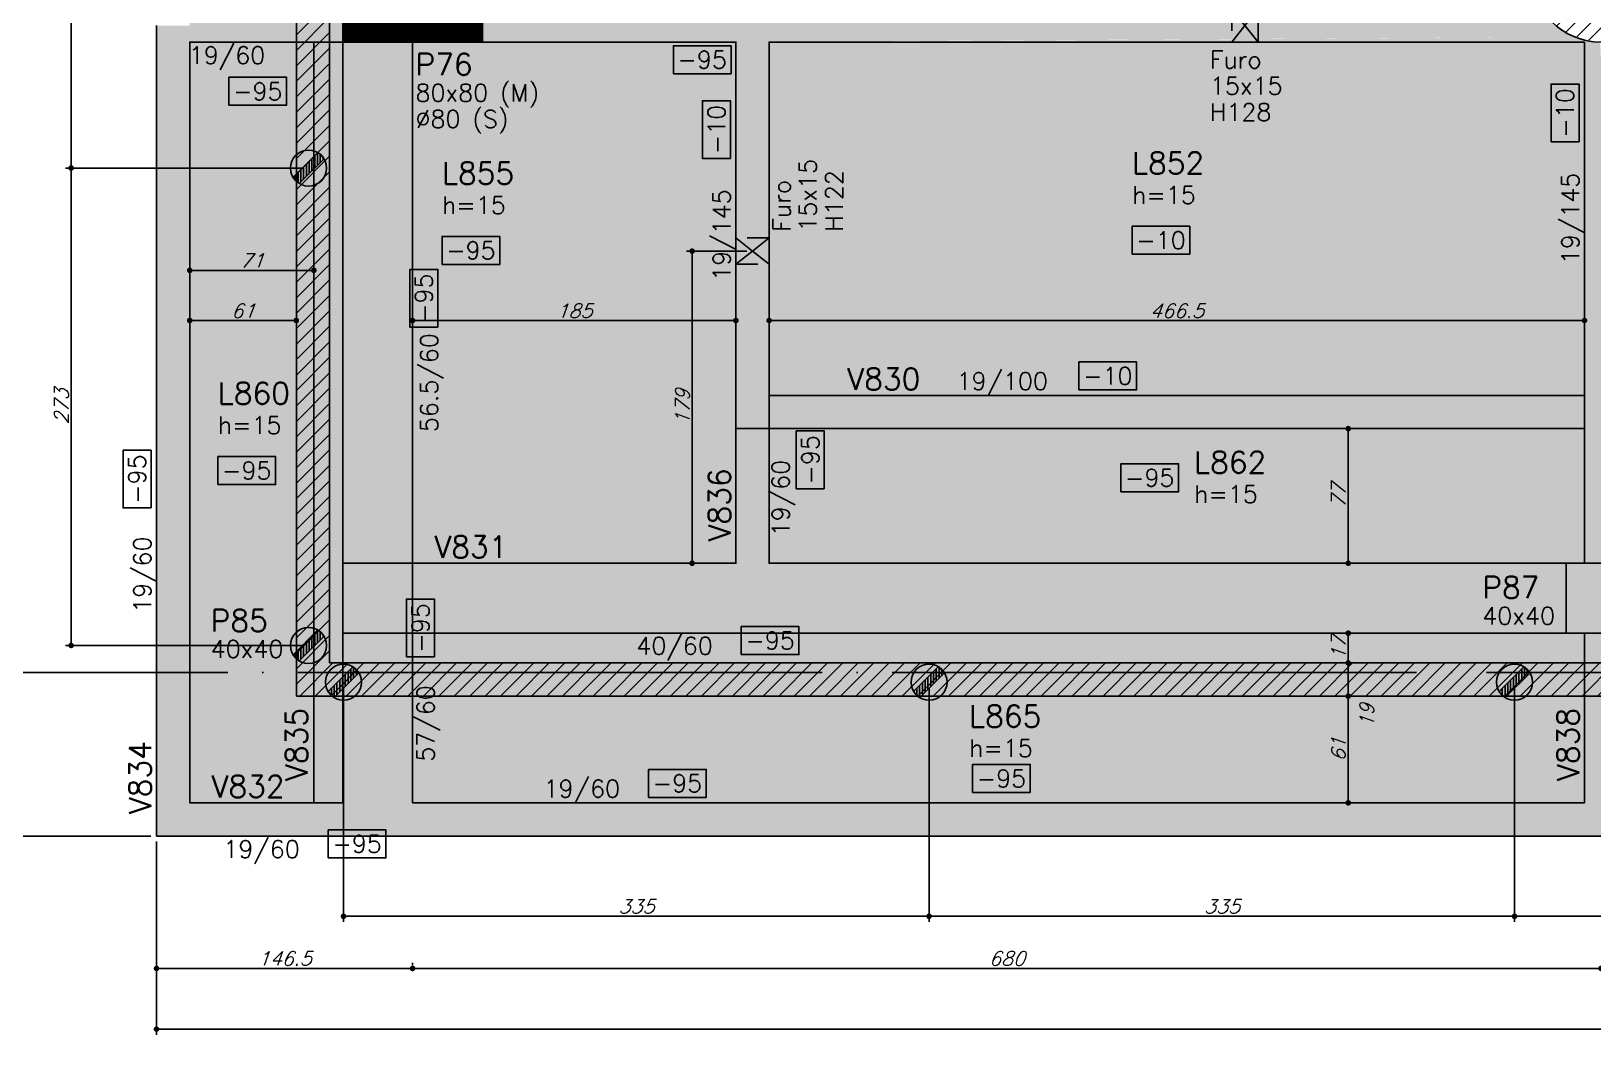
# Model space of a CAD drawing. Extents: x -5173 to 5397, y -2411 to 2089.
# Drawn here: x -3518 to -2625, y -1092 to -518 of the extents above; entities that cross this region are included whole.
import ezdxf
from ezdxf.enums import TextEntityAlignment as Align

# ---------------------------------------------------------------- set-up
doc = ezdxf.new("R2010")
doc.units = 0
doc.header["$LTSCALE"] = 50
doc.header["$MEASUREMENT"] = 0
doc.linetypes.add('EIXO', pattern=[6.8, 6, -0.4, 0, -0.4])
doc.linetypes.add('HIDDEN', pattern=[0.375, 0.25, -0.125])
doc.layers.get('0').update_dxf_attribs({"linetype": 'CONTINUOUS'})
doc.layers.get('DEFPOINTS').update_dxf_attribs({"linetype": 'CONTINUOUS'})
for name, color, linetype in [('F-ARM', 6, 'CONTINUOUS'), ('F-COTAS', 106, 'CONTINUOUS'), ('F-COTAS-FUROS-VIGA', 50, 'CONTINUOUS'), ('F-EIXO', 12, 'EIXO'), ('F-FURO-PAREDE', 2, 'HIDDEN'), ('F-FURO-PAREDE-TEXTOS', 2, 'CONTINUOUS'), ('F-LAJES-DIM', 2, 'CONTINUOUS'), ('F-LAJES-NOME', 4, 'CONTINUOUS'), ('F-LAJES-R', 254, 'CONTINUOUS'), ('F-MURETA', 91, 'CONTINUOUS'), ('F-PILARES-DIM', 172, 'CONTINUOUS'), ('F-PILARES-HACH', 174, 'CONTINUOUS'), ('F-PILARES-M', 170, 'CONTINUOUS'), ('F-PILARES-NOME', 170, 'CONTINUOUS'), ('F-PILARES-S', 170, 'CONTINUOUS'), ('F-TEXTO', 6, 'CONTINUOUS'), ('F-VIGAS', 3, 'CONTINUOUS'), ('F-VIGAS-DIM', 2, 'CONTINUOUS'), ('F-VIGAS-NOME', 4, 'CONTINUOUS')]:
    doc.layers.add(name, color=color, linetype=linetype)
doc.layers.add('F-DESNIVEL-2', color=7, linetype='CONTINUOUS', true_color=0xffd1e8)
doc.layers.add('F-DESNIVEL-5', color=7, linetype='CONTINUOUS', true_color=0xadd6ff)
doc.styles.add('CP-TEXT-INCL', font='simplex.shx', dxfattribs={"oblique": 20})
doc.styles.add('MCP', font='simplex.shx')
doc.styles.add('ROMANS', font='simplex.shx')
doc.styles.get("Standard").update_dxf_attribs({"font": 'simplex.shx'})
doc.dimstyles.new('CP-COTAS-50', dxfattribs={"dimscale": 0.64, "dimtxt": 12.5, "dimasz": 5, "dimexe": 5, "dimexo": 5, "dimgap": 2.5, "dimtad": 1, "dimdec": 1, "dimdsep": 46, "dimtxsty": 'CP-TEXT-INCL', "dimblk1": 'DOT', "dimblk2": 'DOT', "dimsah": 1, "dimcen": 9, "dimclrd": 256, "dimclre": 256, "dimclrt": 256, "dimadec": 0, "dimazin": 0, "dimtfac": 1, "dimtdec": 1, "dimtmove": 2, "dimatfit": 3, "dimldrblk": 'DOT', "dimfxl": 0, "dimtolj": 1, "dimarcsym": 0})

# ---------------------------------------------------------------- blocks, each defined once
blk = doc.blocks.new('*U4')
at = {"layer": 'F-LAJES-DIM', "color": 1}
blk.add_lwpolyline([(0, 0), (33, 0), (33, 16), (0, 16)], close=True, dxfattribs=at)
at = {"layer": 'F-LAJES-DIM', "style": 'MCP'}
blk.add_attdef('DIM', text='', height=10, dxfattribs=at).set_placement((16.5, 8), align=Align.MIDDLE_CENTER)
blk = doc.blocks.new('*U7')
at = {"layer": 'F-VIGAS-DIM', "color": 1}
blk.add_lwpolyline([(0, 0), (33, 0), (33, 16), (0, 16)], close=True, dxfattribs=at)
at = {"layer": 'F-VIGAS-DIM', "style": 'MCP'}
blk.add_attdef('DIM', text='', height=10, dxfattribs=at).set_placement((16.5, 8), align=Align.MIDDLE_CENTER)
blk = doc.blocks.new('_DOT')
at = {"color": 0, "linetype": 'ByBlock'}
blk.add_line((-0.5, 0), (-1, 0), dxfattribs=at)
at = {"color": 0, "linetype": 'ByBlock', "const_width": 0.5}
blk.add_lwpolyline([(-0.25, 0, 1), (0.25, 0, 1)], format="xyb", close=True, dxfattribs=at)
blk = doc.blocks.new('*D133')
at = {"layer": 'DEFPOINTS', "color": 0, "linetype": 'Continuous', "transparency": 16777216}
for p in [(-3427.5, -683.68), (-3366.5, -683.68), (-3366.5, -683.68)]:
    blk.add_point(p, dxfattribs=at)
at = {"layer": 'F-COTAS', "linetype": 'Continuous', "lineweight": -2, "transparency": 16777216}
blk.add_line((-3424.3, -683.68), (-3369.7, -683.68), dxfattribs=at)
at = {"layer": 'F-COTAS', "linetype": 'Continuous', "lineweight": -2, "transparency": 16777216, "xscale": 3.2, "yscale": 3.2, "zscale": 3.2, "rotation": 180}
blk.add_blockref('_DOT', (-3427.5, -683.68), dxfattribs=at)
at = {"layer": 'F-COTAS', "linetype": 'Continuous', "lineweight": -2, "transparency": 16777216, "xscale": 3.2, "yscale": 3.2, "zscale": 3.2}
blk.add_blockref('_DOT', (-3366.5, -683.68), dxfattribs=at)
at = {"layer": 'F-COTAS', "linetype": 'Continuous', "transparency": 16777216, "insert": (-3397, -678.08), "char_height": 8, "attachment_point": 5, "style": 'CP-TEXT-INCL'}
blk.add_mtext('\\A1;61', dxfattribs=at)
blk = doc.blocks.new('*D134')
at = {"layer": 'DEFPOINTS', "color": 0, "linetype": 'Continuous', "transparency": 16777216}
for p in [(-3300, -683.68), (-3115, -683.68), (-3115, -683.68)]:
    blk.add_point(p, dxfattribs=at)
at = {"layer": 'F-COTAS', "linetype": 'Continuous', "lineweight": -2, "transparency": 16777216}
blk.add_line((-3296.8, -683.68), (-3118.2, -683.68), dxfattribs=at)
at = {"layer": 'F-COTAS', "linetype": 'Continuous', "lineweight": -2, "transparency": 16777216, "xscale": 3.2, "yscale": 3.2, "zscale": 3.2, "rotation": 180}
blk.add_blockref('_DOT', (-3300, -683.68), dxfattribs=at)
at = {"layer": 'F-COTAS', "linetype": 'Continuous', "lineweight": -2, "transparency": 16777216, "xscale": 3.2, "yscale": 3.2, "zscale": 3.2}
blk.add_blockref('_DOT', (-3115, -683.68), dxfattribs=at)
at = {"layer": 'F-COTAS', "linetype": 'Continuous', "transparency": 16777216, "insert": (-3207.5, -678.08), "char_height": 8, "attachment_point": 5, "style": 'CP-TEXT-INCL'}
blk.add_mtext('\\A1;185', dxfattribs=at)
blk = doc.blocks.new('*D135')
at = {"layer": 'DEFPOINTS', "color": 0, "linetype": 'Continuous', "transparency": 16777216}
for p in [(-3096, -683.68), (-2629.5, -683.68), (-2629.5, -683.68)]:
    blk.add_point(p, dxfattribs=at)
at = {"layer": 'F-COTAS', "linetype": 'Continuous', "lineweight": -2, "transparency": 16777216}
blk.add_line((-3092.8, -683.68), (-2632.7, -683.68), dxfattribs=at)
at = {"layer": 'F-COTAS', "linetype": 'Continuous', "lineweight": -2, "transparency": 16777216, "xscale": 3.2, "yscale": 3.2, "zscale": 3.2, "rotation": 180}
blk.add_blockref('_DOT', (-3096, -683.68), dxfattribs=at)
at = {"layer": 'F-COTAS', "linetype": 'Continuous', "lineweight": -2, "transparency": 16777216, "xscale": 3.2, "yscale": 3.2, "zscale": 3.2}
blk.add_blockref('_DOT', (-2629.5, -683.68), dxfattribs=at)
at = {"layer": 'F-COTAS', "linetype": 'Continuous', "transparency": 16777216, "insert": (-2862.75, -678.08), "char_height": 8, "attachment_point": 5, "style": 'CP-TEXT-INCL'}
blk.add_mtext('\\A1;466.5', dxfattribs=at)
blk = doc.blocks.new('*D168')
at = {"layer": 'DEFPOINTS', "color": 0, "linetype": 'Continuous', "transparency": 16777216}
for p in [(-2764.65, -898.5), (-2764.65, -898.5), (-2764.65, -959.5)]:
    blk.add_point(p, dxfattribs=at)
at = {"layer": 'F-COTAS', "linetype": 'Continuous', "lineweight": -2, "transparency": 16777216}
blk.add_line((-2764.65, -956.3), (-2764.65, -901.7), dxfattribs=at)
at = {"layer": 'F-COTAS', "linetype": 'Continuous', "lineweight": -2, "transparency": 16777216, "xscale": 3.2, "yscale": 3.2, "zscale": 3.2}
for p, rotation in [((-2764.65, -898.5), 90), ((-2764.65, -959.5), 270)]:
    blk.add_blockref('_DOT', p, dxfattribs=dict(at, rotation=rotation))
at = {"layer": 'F-COTAS', "linetype": 'Continuous', "transparency": 16777216, "insert": (-2770.25, -929), "char_height": 8, "attachment_point": 5, "rotation": 90, "style": 'CP-TEXT-INCL'}
blk.add_mtext('\\A1;61', dxfattribs=at)
blk = doc.blocks.new('*D169')
at = {"layer": 'DEFPOINTS', "color": 0, "linetype": 'Continuous', "transparency": 16777216}
for p in [(-2764.65, -862.5), (-2764.65, -862.5), (-2764.65, -879.5)]:
    blk.add_point(p, dxfattribs=at)
at = {"layer": 'F-COTAS', "linetype": 'Continuous', "lineweight": -2, "transparency": 16777216}
blk.add_line((-2764.65, -876.3), (-2764.65, -865.7), dxfattribs=at)
at = {"layer": 'F-COTAS', "linetype": 'Continuous', "lineweight": -2, "transparency": 16777216, "xscale": 3.2, "yscale": 3.2, "zscale": 3.2}
for p, rotation in [((-2764.65, -862.5), 90), ((-2764.65, -879.5), 270)]:
    blk.add_blockref('_DOT', p, dxfattribs=dict(at, rotation=rotation))
at = {"layer": 'F-COTAS', "linetype": 'Continuous', "transparency": 16777216, "insert": (-2770.25, -871), "char_height": 8, "attachment_point": 5, "rotation": 90, "style": 'CP-TEXT-INCL'}
blk.add_mtext('\\A1;17', dxfattribs=at)
blk = doc.blocks.new('*D170')
at = {"layer": 'DEFPOINTS', "color": 0, "linetype": 'Continuous', "transparency": 16777216}
for p in [(-2764.65, -745.5), (-2764.65, -745.5), (-2764.65, -822.5)]:
    blk.add_point(p, dxfattribs=at)
at = {"layer": 'F-COTAS', "linetype": 'Continuous', "lineweight": -2, "transparency": 16777216}
blk.add_line((-2764.65, -819.3), (-2764.65, -748.7), dxfattribs=at)
at = {"layer": 'F-COTAS', "linetype": 'Continuous', "lineweight": -2, "transparency": 16777216, "xscale": 3.2, "yscale": 3.2, "zscale": 3.2}
for p, rotation in [((-2764.65, -745.5), 90), ((-2764.65, -822.5), 270)]:
    blk.add_blockref('_DOT', p, dxfattribs=dict(at, rotation=rotation))
at = {"layer": 'F-COTAS', "linetype": 'Continuous', "transparency": 16777216, "insert": (-2770.25, -784), "char_height": 8, "attachment_point": 5, "rotation": 90, "style": 'CP-TEXT-INCL'}
blk.add_mtext('\\A1;77', dxfattribs=at)
blk = doc.blocks.new('*D171')
at = {"layer": 'DEFPOINTS', "color": 0, "linetype": 'Continuous', "transparency": 16777216}
for p in [(-2764.65, -879.5), (-2744.87, -879.5), (-2744.87, -898.5)]:
    blk.add_point(p, dxfattribs=at)
at = {"layer": 'F-COTAS', "linetype": 'Continuous', "lineweight": -2, "transparency": 16777216}
for p, q in [((-2748.07, -879.5), (-2767.85, -879.5)), ((-2764.65, -895.3), (-2764.65, -882.7)), ((-2748.07, -898.5), (-2767.85, -898.5))]:
    blk.add_line(p, q, dxfattribs=at)
at = {"layer": 'F-COTAS', "linetype": 'Continuous', "lineweight": -2, "transparency": 16777216, "xscale": 3.2, "yscale": 3.2, "zscale": 3.2}
for p, rotation in [((-2764.65, -879.5), 90), ((-2764.65, -898.5), 270)]:
    blk.add_blockref('_DOT', p, dxfattribs=dict(at, rotation=rotation))
at = {"layer": 'F-COTAS', "linetype": 'Continuous', "transparency": 16777216, "insert": (-2754.09, -909.68), "char_height": 8, "attachment_point": 5, "rotation": 90, "style": 'CP-TEXT-INCL'}
blk.add_mtext('\\A1;19', dxfattribs=at)
blk = doc.blocks.new('*U196')
at = {"layer": 'F-EIXO'}
blk.add_line((0, 0), (7197, 0), dxfattribs=at)
at = {"layer": 'F-TEXTO', "style": 'ROMANS'}
blk.add_attdef('EIXO', text='', height=17.5, dxfattribs=at).set_placement((-28.2072, 0), align=Align.MIDDLE_CENTER)
blk = doc.blocks.new('*D258')
at = {"layer": 'DEFPOINTS', "color": 0, "linetype": 'Continuous', "transparency": 16777216}
for p in [(-3446.5, -978.5), (3259.5, -995.5), (3259.5, -1088.93)]:
    blk.add_point(p, dxfattribs=at)
at = {"layer": 'F-COTAS', "linetype": 'Continuous', "lineweight": -2, "transparency": 16777216}
for p, q in [((-3446.5, -981.7), (-3446.5, -1092.13)), ((3259.5, -998.7), (3259.5, -1092.13)), ((-3443.3, -1088.93), (3256.3, -1088.93))]:
    blk.add_line(p, q, dxfattribs=at)
at = {"layer": 'F-COTAS', "linetype": 'Continuous', "lineweight": -2, "transparency": 16777216, "xscale": 3.2, "yscale": 3.2, "zscale": 3.2, "rotation": 180}
blk.add_blockref('_DOT', (-3446.5, -1088.93), dxfattribs=at)
at = {"layer": 'F-COTAS', "linetype": 'Continuous', "lineweight": -2, "transparency": 16777216, "xscale": 3.2, "yscale": 3.2, "zscale": 3.2}
blk.add_blockref('_DOT', (3259.5, -1088.93), dxfattribs=at)
at = {"layer": 'F-COTAS', "linetype": 'Continuous', "transparency": 16777216, "insert": (-93.5, -1083.33), "char_height": 8, "attachment_point": 5, "style": 'CP-TEXT-INCL'}
blk.add_mtext('\\A1;6706', dxfattribs=at)
blk = doc.blocks.new('*D259')
at = {"layer": 'DEFPOINTS', "color": 0, "linetype": 'Continuous', "transparency": 16777216}
for p in [(-3446.5, -978.5), (-3300, -1054.21), (-3300, -1055.47)]:
    blk.add_point(p, dxfattribs=at)
at = {"layer": 'F-COTAS', "linetype": 'Continuous', "lineweight": -2, "transparency": 16777216}
for p, q in [((-3446.5, -981.7), (-3446.5, -1057.41)), ((-3443.3, -1054.21), (-3303.2, -1054.21)), ((-3300, -1052.27), (-3300, -1051.01))]:
    blk.add_line(p, q, dxfattribs=at)
at = {"layer": 'F-COTAS', "linetype": 'Continuous', "lineweight": -2, "transparency": 16777216, "xscale": 3.2, "yscale": 3.2, "zscale": 3.2, "rotation": 180}
blk.add_blockref('_DOT', (-3446.5, -1054.21), dxfattribs=at)
at = {"layer": 'F-COTAS', "linetype": 'Continuous', "lineweight": -2, "transparency": 16777216, "xscale": 3.2, "yscale": 3.2, "zscale": 3.2}
blk.add_blockref('_DOT', (-3300, -1054.21), dxfattribs=at)
at = {"layer": 'F-COTAS', "linetype": 'Continuous', "transparency": 16777216, "insert": (-3373.25, -1048.61), "char_height": 8, "attachment_point": 5, "style": 'CP-TEXT-INCL'}
blk.add_mtext('\\A1;146.5', dxfattribs=at)
blk = doc.blocks.new('*D260')
at = {"layer": 'DEFPOINTS', "color": 0, "linetype": 'Continuous', "transparency": 16777216}
for p in [(-2620, -1054.21), (-2620, -1054.21), (-3300, -1055.47)]:
    blk.add_point(p, dxfattribs=at)
at = {"layer": 'F-COTAS', "linetype": 'Continuous', "lineweight": -2, "transparency": 16777216}
for p, q in [((-3300, -1052.27), (-3300, -1051.01)), ((-3296.8, -1054.21), (-2623.2, -1054.21))]:
    blk.add_line(p, q, dxfattribs=at)
at = {"layer": 'F-COTAS', "linetype": 'Continuous', "lineweight": -2, "transparency": 16777216, "xscale": 3.2, "yscale": 3.2, "zscale": 3.2, "rotation": 180}
blk.add_blockref('_DOT', (-3300, -1054.21), dxfattribs=at)
at = {"layer": 'F-COTAS', "linetype": 'Continuous', "lineweight": -2, "transparency": 16777216, "xscale": 3.2, "yscale": 3.2, "zscale": 3.2}
blk.add_blockref('_DOT', (-2620, -1054.21), dxfattribs=at)
at = {"layer": 'F-COTAS', "linetype": 'Continuous', "transparency": 16777216, "insert": (-2960, -1048.61), "char_height": 8, "attachment_point": 5, "style": 'CP-TEXT-INCL'}
blk.add_mtext('\\A1;680', dxfattribs=at)
blk = doc.blocks.new('*D316')
at = {"layer": 'DEFPOINTS', "color": 0, "linetype": 'Continuous', "transparency": 16777216}
for p in [(-3685.02, 1674.5), (-562, 1674.5), (-3446.5, -978.5)]:
    blk.add_point(p, dxfattribs=at)
at = {"layer": 'F-COTAS', "linetype": 'Continuous', "lineweight": -2, "transparency": 16777216}
for p, q in [((-565.2, 1674.5), (-3688.22, 1674.5)), ((-3685.02, -975.3), (-3685.02, 1671.3)), ((-3449.7, -978.5), (-3688.22, -978.5))]:
    blk.add_line(p, q, dxfattribs=at)
at = {"layer": 'F-COTAS', "linetype": 'Continuous', "lineweight": -2, "transparency": 16777216, "xscale": 3.2, "yscale": 3.2, "zscale": 3.2}
for p, rotation in [((-3685.02, 1674.5), 90), ((-3685.02, -978.5), 270)]:
    blk.add_blockref('_DOT', p, dxfattribs=dict(at, rotation=rotation))
at = {"layer": 'F-COTAS', "linetype": 'Continuous', "transparency": 16777216, "insert": (-3690.62, 348), "char_height": 8, "attachment_point": 5, "rotation": 90, "style": 'CP-TEXT-INCL'}
blk.add_mtext('\\A1;2653', dxfattribs=at)
blk = doc.blocks.new('*D317')
at = {"layer": 'DEFPOINTS', "color": 0, "linetype": 'Continuous', "transparency": 16777216}
for p in [(-3630.45, -885), (-3628.67, -885), (-3446.5, -978.5)]:
    blk.add_point(p, dxfattribs=at)
at = {"layer": 'F-COTAS', "linetype": 'Continuous', "lineweight": -2, "transparency": 16777216}
for p, q in [((-3628.67, -975.3), (-3628.67, -888.2)), ((-3627.25, -885), (-3625.47, -885)), ((-3449.7, -978.5), (-3631.87, -978.5))]:
    blk.add_line(p, q, dxfattribs=at)
at = {"layer": 'F-COTAS', "linetype": 'Continuous', "lineweight": -2, "transparency": 16777216, "xscale": 3.2, "yscale": 3.2, "zscale": 3.2}
for p, rotation in [((-3628.67, -885), 90), ((-3628.67, -978.5), 270)]:
    blk.add_blockref('_DOT', p, dxfattribs=dict(at, rotation=rotation))
at = {"layer": 'F-COTAS', "linetype": 'Continuous', "transparency": 16777216, "insert": (-3634.27, -931.75), "char_height": 8, "attachment_point": 5, "rotation": 90, "style": 'CP-TEXT-INCL'}
blk.add_mtext('\\A1;93.5', dxfattribs=at)
blk = doc.blocks.new('*D624')
at = {"layer": 'DEFPOINTS', "color": 0, "linetype": 'Continuous', "transparency": 16777216}
for p in [(-3140.05, -644), (-3105.5, -644), (-3133.93, -822.5)]:
    blk.add_point(p, dxfattribs=at)
at = {"layer": 'F-COTAS-FUROS-VIGA', "linetype": 'Continuous', "lineweight": -2, "transparency": 16777216}
for p, q in [((-3108.7, -644), (-3143.25, -644)), ((-3140.05, -819.3), (-3140.05, -647.2)), ((-3137.13, -822.5), (-3143.25, -822.5))]:
    blk.add_line(p, q, dxfattribs=at)
at = {"layer": 'F-COTAS-FUROS-VIGA', "linetype": 'Continuous', "lineweight": -2, "transparency": 16777216, "xscale": 3.2, "yscale": 3.2, "zscale": 3.2}
for p, rotation in [((-3140.05, -644), 90), ((-3140.05, -822.5), 270)]:
    blk.add_blockref('_DOT', p, dxfattribs=dict(at, rotation=rotation))
at = {"layer": 'F-COTAS-FUROS-VIGA', "linetype": 'Continuous', "transparency": 16777216, "insert": (-3145.65, -733.25), "char_height": 8, "attachment_point": 5, "rotation": 90, "style": 'CP-TEXT-INCL'}
blk.add_mtext('\\A1;179', dxfattribs=at)
blk = doc.blocks.new('PONTO ANCORAGEM_EST')
at = {"layer": 'F-ARM'}
h = blk.add_hatch(dxfattribs=at)
h.set_pattern_fill('ANSI31', color=2, scale=0.5)
h.set_pattern_definition([(45, (0, 0), (-1.122532, 1.122532), [])])
h.paths.add_polyline_path([(-1159.55, 5937.09), (-1179.55, 5937.09), (-1179.55, 5932.09), (-1159.55, 5932.09)])
at = {"layer": 'F-ARM', "color": 3, "elevation": 0}
blk.add_lwpolyline([(-1179.55, 5932.09), (-1159.55, 5932.09), (-1159.55, 5937.09), (-1179.55, 5937.09)], close=True, dxfattribs=at)
at = {"layer": 'F-ARM', "color": 3}
blk.add_circle((-1169.55, 5934.59, 0), 10.31, dxfattribs=at)
blk = doc.blocks.new('*D738')
at = {"layer": 'DEFPOINTS', "color": 0, "linetype": 'Continuous', "transparency": 16777216}
for p in [(-3339.5, -890.5), (-3004.5, -890.5), (-3004.5, -1024.4)]:
    blk.add_point(p, dxfattribs=at)
at = {"layer": 'F-COTAS', "linetype": 'Continuous', "lineweight": -2, "transparency": 16777216}
for p, q in [((-3339.5, -893.7), (-3339.5, -1027.6)), ((-3004.5, -893.7), (-3004.5, -1027.6)), ((-3336.3, -1024.4), (-3007.7, -1024.4))]:
    blk.add_line(p, q, dxfattribs=at)
at = {"layer": 'F-COTAS', "linetype": 'Continuous', "lineweight": -2, "transparency": 16777216, "xscale": 3.2, "yscale": 3.2, "zscale": 3.2, "rotation": 180}
blk.add_blockref('_DOT', (-3339.5, -1024.4), dxfattribs=at)
at = {"layer": 'F-COTAS', "linetype": 'Continuous', "lineweight": -2, "transparency": 16777216, "xscale": 3.2, "yscale": 3.2, "zscale": 3.2}
blk.add_blockref('_DOT', (-3004.5, -1024.4), dxfattribs=at)
at = {"layer": 'F-COTAS', "linetype": 'Continuous', "transparency": 16777216, "insert": (-3172, -1018.8), "char_height": 8, "attachment_point": 5, "style": 'CP-TEXT-INCL'}
blk.add_mtext('\\A1;335', dxfattribs=at)
blk = doc.blocks.new('*D739')
at = {"layer": 'DEFPOINTS', "color": 0, "linetype": 'Continuous', "transparency": 16777216}
for p in [(-3004.5, -890.5), (-2669.5, -890.5), (-2669.5, -1024.4)]:
    blk.add_point(p, dxfattribs=at)
at = {"layer": 'F-COTAS', "linetype": 'Continuous', "lineweight": -2, "transparency": 16777216}
for p, q in [((-3004.5, -893.7), (-3004.5, -1027.6)), ((-2669.5, -893.7), (-2669.5, -1027.6)), ((-3001.3, -1024.4), (-2672.7, -1024.4))]:
    blk.add_line(p, q, dxfattribs=at)
at = {"layer": 'F-COTAS', "linetype": 'Continuous', "lineweight": -2, "transparency": 16777216, "xscale": 3.2, "yscale": 3.2, "zscale": 3.2, "rotation": 180}
blk.add_blockref('_DOT', (-3004.5, -1024.4), dxfattribs=at)
at = {"layer": 'F-COTAS', "linetype": 'Continuous', "lineweight": -2, "transparency": 16777216, "xscale": 3.2, "yscale": 3.2, "zscale": 3.2}
blk.add_blockref('_DOT', (-2669.5, -1024.4), dxfattribs=at)
at = {"layer": 'F-COTAS', "linetype": 'Continuous', "transparency": 16777216, "insert": (-2837, -1018.8), "char_height": 8, "attachment_point": 5, "style": 'CP-TEXT-INCL'}
blk.add_mtext('\\A1;335', dxfattribs=at)
blk = doc.blocks.new('*D740')
at = {"layer": 'DEFPOINTS', "color": 0, "linetype": 'Continuous', "transparency": 16777216}
for p in [(-2669.5, -890.5), (-2350.5, -890.5), (-2350.5, -1024.4)]:
    blk.add_point(p, dxfattribs=at)
at = {"layer": 'F-COTAS', "linetype": 'Continuous', "lineweight": -2, "transparency": 16777216}
for p, q in [((-2669.5, -893.7), (-2669.5, -1027.6)), ((-2350.5, -893.7), (-2350.5, -1027.6)), ((-2666.3, -1024.4), (-2353.7, -1024.4))]:
    blk.add_line(p, q, dxfattribs=at)
at = {"layer": 'F-COTAS', "linetype": 'Continuous', "lineweight": -2, "transparency": 16777216, "xscale": 3.2, "yscale": 3.2, "zscale": 3.2, "rotation": 180}
blk.add_blockref('_DOT', (-2669.5, -1024.4), dxfattribs=at)
at = {"layer": 'F-COTAS', "linetype": 'Continuous', "lineweight": -2, "transparency": 16777216, "xscale": 3.2, "yscale": 3.2, "zscale": 3.2}
blk.add_blockref('_DOT', (-2350.5, -1024.4), dxfattribs=at)
at = {"layer": 'F-COTAS', "linetype": 'Continuous', "transparency": 16777216, "insert": (-2510, -1018.8), "char_height": 8, "attachment_point": 5, "style": 'CP-TEXT-INCL'}
blk.add_mtext('\\A1;319', dxfattribs=at)
blk = doc.blocks.new('*D749')
at = {"layer": 'DEFPOINTS', "color": 0, "linetype": 'Continuous', "transparency": 16777216}
for p in [(-3495.35, -596.5), (-3359.5, -596.5), (-3359.5, -869.5)]:
    blk.add_point(p, dxfattribs=at)
at = {"layer": 'F-COTAS', "linetype": 'Continuous', "lineweight": -2, "transparency": 16777216}
for p, q in [((-3362.7, -596.5), (-3498.55, -596.5)), ((-3495.35, -866.3), (-3495.35, -599.7)), ((-3362.7, -869.5), (-3498.55, -869.5))]:
    blk.add_line(p, q, dxfattribs=at)
at = {"layer": 'F-COTAS', "linetype": 'Continuous', "lineweight": -2, "transparency": 16777216, "xscale": 3.2, "yscale": 3.2, "zscale": 3.2}
for p, rotation in [((-3495.35, -596.5), 90), ((-3495.35, -869.5), 270)]:
    blk.add_blockref('_DOT', p, dxfattribs=dict(at, rotation=rotation))
at = {"layer": 'F-COTAS', "linetype": 'Continuous', "transparency": 16777216, "insert": (-3500.95, -733), "char_height": 8, "attachment_point": 5, "rotation": 90, "style": 'CP-TEXT-INCL'}
blk.add_mtext('\\A1;273', dxfattribs=at)
blk = doc.blocks.new('*D750')
at = {"layer": 'DEFPOINTS', "color": 0, "linetype": 'Continuous', "transparency": 16777216}
for p in [(-3495.35, -323.5), (-3359.5, -323.5), (-3359.5, -596.5)]:
    blk.add_point(p, dxfattribs=at)
at = {"layer": 'F-COTAS', "linetype": 'Continuous', "lineweight": -2, "transparency": 16777216}
for p, q in [((-3362.7, -323.5), (-3498.55, -323.5)), ((-3495.35, -593.3), (-3495.35, -326.7)), ((-3362.7, -596.5), (-3498.55, -596.5))]:
    blk.add_line(p, q, dxfattribs=at)
at = {"layer": 'F-COTAS', "linetype": 'Continuous', "lineweight": -2, "transparency": 16777216, "xscale": 3.2, "yscale": 3.2, "zscale": 3.2}
for p, rotation in [((-3495.35, -323.5), 90), ((-3495.35, -596.5), 270)]:
    blk.add_blockref('_DOT', p, dxfattribs=dict(at, rotation=rotation))
at = {"layer": 'F-COTAS', "linetype": 'Continuous', "transparency": 16777216, "insert": (-3500.95, -460), "char_height": 8, "attachment_point": 5, "rotation": 90, "style": 'CP-TEXT-INCL'}
blk.add_mtext('\\A1;273', dxfattribs=at)
blk = doc.blocks.new('*D771')
at = {"layer": 'DEFPOINTS', "color": 0, "linetype": 'Continuous', "transparency": 16777216}
for p in [(-3427.5, -657.1), (-3356.5, -655.01), (-3356.5, -657.1)]:
    blk.add_point(p, dxfattribs=at)
at = {"layer": 'F-COTAS', "linetype": 'Continuous', "lineweight": -2, "transparency": 16777216}
for p, q in [((-3427.5, -653.9), (-3427.5, -651.81)), ((-3356.5, -653.9), (-3356.5, -651.81)), ((-3424.3, -655.01), (-3359.7, -655.01))]:
    blk.add_line(p, q, dxfattribs=at)
at = {"layer": 'F-COTAS', "linetype": 'Continuous', "lineweight": -2, "transparency": 16777216, "xscale": 3.2, "yscale": 3.2, "zscale": 3.2, "rotation": 180}
blk.add_blockref('_DOT', (-3427.5, -655.01), dxfattribs=at)
at = {"layer": 'F-COTAS', "linetype": 'Continuous', "lineweight": -2, "transparency": 16777216, "xscale": 3.2, "yscale": 3.2, "zscale": 3.2}
blk.add_blockref('_DOT', (-3356.5, -655.01), dxfattribs=at)
at = {"layer": 'F-COTAS', "linetype": 'Continuous', "transparency": 16777216, "insert": (-3392, -649.41), "char_height": 8, "attachment_point": 5, "style": 'CP-TEXT-INCL'}
blk.add_mtext('\\A1;71', dxfattribs=at)

msp = doc.modelspace()

# ---------------------------------------------------------------- hatches: boundary and pattern name
at = {"layer": 'F-DESNIVEL-5', "linetype": 'Continuous'}
h = msp.add_hatch(dxfattribs=at)
h.set_pattern_fill('ANSI31', color=256)
h.paths.add_polyline_path([(-3340, -524.5), (-3260, -524.5), (-3260, -444.5), (-3340, -444.5)])
at = {"layer": 'F-MURETA'}
h = msp.add_hatch(dxfattribs=at)
h.set_pattern_fill('ANSI31', color=1, scale=50)
h.paths.add_polyline_path([(-1300.5, -524.5), (-1319.5, -524.5), (-1319.5, -879.5), (-3347.5, -879.5), (-3347.5, -43), (-3366.5, -43), (-3366.5, -898.5), (-1300.5, -898.5)])
at = {"layer": 'F-PILARES-HACH', "linetype": 'Continuous'}
h = msp.add_hatch(dxfattribs=at)
h.set_pattern_fill('ANSI31', color=256, scale=50)
edge = h.paths.add_edge_path()
edge.add_arc((-2620, -484.5), 40, 0, 360)

# ---------------------------------------------------------------- linework, layer by layer
at = {"layer": 'F-DESNIVEL-2', "linetype": 'Continuous'}
for points in [[(-3115, -524.5), (-2648.356, -512.856), (-2653.272, -505.5)], [(-3115, -524.5), (-2653.272, -505.5), (-3115, -505.5)], [(-3096, -524.5), (-3096, -505.5), (-3096, -524.5)], [(-3115, -524.5), (-2635.346, -521.549), (-2648.356, -512.856)], [(-3095.614, -745.484), (-3096, -524.5), (-3115, -524.5)], [(-3095.614, -745.484), (-3115, -524.5), (-3115, -744.5)], [(-3096, -524.5), (-2629.5, -522.712), (-2635.346, -521.549)], [(-3096, -524.5), (-2629.5, -524.5), (-2629.5, -522.712)], [(-2629.5, -726.5), (-2629.5, -524.5), (-3096, -524.5)], [(-2629.5, -726.5), (-3096, -524.5), (-2629.5, -726.5)], [(-2629.5, -726.5), (-3096, -524.5), (-3096, -726.5)], [(-2609.954, -745.484), (-2620.513, -524.5), (-2629.5, -524.5)], [(-2609.954, -745.484), (-2629.5, -524.5), (-2629.5, -745.5)], [(-3096, -745.5), (-2629.5, -745.5), (-2629.5, -726.5)], [(-3096, -745.5), (-2629.5, -726.5), (-3096, -726.5)], [(-3096, -745.5), (-3096, -726.5), (-3096, -745.5)], [(-2629.5, -726.5), (-3096, -726.5), (-2629.5, -726.5)], [(-2610.5, -726.5), (-2629.5, -726.5), (-2610.5, -726.5)], [(-3095.614, -745.484), (-3115, -744.5), (-3095.614, -745.484)]]:
    msp.add_solid(points, dxfattribs=at)
at = {"layer": 'F-DESNIVEL-5', "linetype": 'Continuous'}
msp.add_circle((-3300, -484.5), 40, dxfattribs=at)
for points in [[(-3427.5, -524.5), (-3340.1, -524.5), (-3340.1, -505.5)], [(-3427.5, -524.5), (-3340.1, -505.5), (-3427.5, -505.5)], [(-3427.5, -524.5), (-3427.5, -505.5), (-3427.5, -524.5)], [(-3115, -524.5), (-3115, -505.5), (-3259.9, -505.5)], [(-3115, -524.5), (-3259.9, -505.5), (-3259.9, -524.5)], [(-3427.5, -959.5), (-3427.5, -515), (-3446.5, -515)], [(-3427.5, -959.5), (-3446.5, -515), (-3446.5, -978.5)], [(-3427.5, -524.5), (-3427.5, -959.5), (-3340, -959.5)], [(-3427.5, -524.5), (-3340, -959.5), (-3427.5, -524.5)], [(-3427.5, -524.5), (-3340, -959.5), (-3340, -822.5)], [(-3427.5, -524.5), (-3340, -822.5), (-3427.5, -524.5)], [(-3427.5, -524.5), (-3340, -822.5), (-3340, -524.5)], [(-3427.5, -524.5), (-3340, -524.5), (-3427.5, -524.5)], [(-3340, -822.4), (-3300, -822.4), (-3300, -524.6)], [(-3340, -822.4), (-3300, -524.6), (-3340, -524.6)], [(-3340, -822.4), (-3340, -524.6), (-3340, -822.4)], [(-3300, -822.5), (-3115, -736), (-3115, -524.5)], [(-3300, -822.5), (-3115, -524.5), (-3300, -822.5)], [(-3300, -822.5), (-3115, -524.5), (-3260, -524.5)], [(-3300, -822.5), (-3260, -524.5), (-3300, -822.5)], [(-3300, -822.5), (-3260, -524.5), (-3300, -524.5)], [(-3300, -822.5), (-3300, -524.5), (-3300, -822.5)], [(-3115, -524.5), (-3259.9, -524.5), (-3115, -524.5)], [(-3300, -822.5), (-3115, -822.5), (-3115, -736)], [(-3300, -822.5), (-3115, -736), (-3300, -822.5)], [(-3096, -822.5), (-3095.614, -745.484), (-3115, -744.5)], [(-3096, -822.5), (-3115, -744.5), (-3115, -822.5)], [(-2640, -822.5), (-2629.5, -745.5), (-3096, -745.5)], [(-2640, -822.5), (-3096, -745.5), (-2640, -822.5)], [(-2640, -822.5), (-3096, -745.5), (-3096, -822.5)], [(-2640, -822.5), (-2629.5, -822.5), (-2629.5, -745.5)], [(-2640, -822.5), (-2629.5, -745.5), (-2640, -822.5)], [(-2610.5, -745.5), (-2629.5, -745.5), (-2629.5, -822.4)], [(-2610.5, -745.5), (-2629.5, -822.4), (-2610.5, -822.4)], [(-3095, -862.5), (-3095, -822.5), (-3340, -822.5)], [(-3095, -862.5), (-3340, -822.5), (-3340, -862.5)], [(-3340, -862.5), (-3340, -822.5), (-3340, -959.5)], [(-3096, -822.5), (-3115, -822.5), (-3096, -822.5)], [(-3096, -862.5), (-2640.1, -862.5), (-2640.1, -822.5)], [(-3096, -862.5), (-2640.1, -822.5), (-3096, -822.5)], [(-3096, -862.5), (-3096, -822.5), (-3096, -862.5)], [(-2640, -822.5), (-3096, -822.5), (-2640, -822.5)], [(-2640.1, -822.5), (-2640.1, -862.5), (-1920, -862.5)], [(-2640.1, -822.5), (-1920, -862.5), (-1919.9, -822.5)], [(-3340, -862.5), (-3340, -959.5), (-3340, -862.5)], [(-3300, -959.5), (-3300, -862.6), (-3340, -862.6)], [(-3300, -959.5), (-3340, -862.6), (-3340, -959.5)], [(-2629.5, -959.5), (-3095, -862.5), (-3300, -862.5)], [(-2629.5, -959.5), (-3300, -862.5), (-2629.5, -959.5)], [(-2629.5, -959.5), (-3300, -862.5), (-3300, -959.5)], [(-3095, -862.5), (-3299.9, -862.5), (-3095, -862.5)], [(-2629.5, -959.5), (-2640, -862.5), (-3095, -862.5)], [(-2629.5, -959.5), (-3095, -862.5), (-2629.5, -959.5)], [(-2629.5, -959.5), (-2629.5, -862.5), (-2640, -862.5)], [(-2629.5, -959.5), (-2640, -862.5), (-2629.5, -959.5)], [(-2610.5, -959.5), (-2610.5, -862.6), (-2629.5, -862.6)], [(-2610.5, -959.5), (-2629.5, -862.6), (-2629.5, -959.5)], [(-3446.5, -978.5), (-3320, -978.5), (-3320, -959.5)], [(-3446.5, -978.5), (-3320, -959.5), (-3427.5, -959.5)], [(-3446.5, -978.5), (-3427.5, -959.5), (-3446.5, -978.5)], [(-3427.5, -959.5), (-3446.5, -978.5), (-3427.5, -959.5)], [(-3300, -959.5), (-3340, -959.5), (-3300, -959.5)], [(-3320, -978.5), (-2620, -978.5), (-2620, -959.5)], [(-3320, -978.5), (-2620, -959.5), (-3320, -959.5)], [(-3320, -978.5), (-3320, -959.5), (-3320, -978.5)], [(-2629.5, -959.5), (-3300, -959.5), (-2629.5, -959.5)], [(-2610.5, -959.5), (-2629.5, -959.5), (-2610.5, -959.5)]]:
    msp.add_solid(points, dxfattribs=at)
at = {"layer": 'F-FURO-PAREDE'}
for points in [[(-2823.78, -515), (-2831.28, -524.5), (-2816.28, -524.5), (-2823.78, -515), (-2816.28, -524.5), (-2816.28, -505.5), (-2823.78, -515), (-2816.28, -505.5), (-2831.28, -505.5), (-2823.78, -515), (-2831.28, -505.5), (-2831.28, -524.5), (-2823.78, -515)], [(-3105.5, -644), (-3096, -651.5), (-3096, -636.5), (-3105.5, -644), (-3096, -636.5), (-3115, -636.5), (-3105.5, -644), (-3115, -636.5), (-3115, -651.5), (-3105.5, -644), (-3115, -651.5), (-3096, -651.5), (-3105.5, -644)]]:
    msp.add_lwpolyline(points, dxfattribs=at)
at = {"layer": 'F-LAJES-R', "linetype": 'Continuous'}
for points in [[(-3340, -524.5), (-3427.5, -524.5), (-3427.5, -959.5), (-3340, -959.5), (-3340, -862.5), (-3340, -822.5), (-3340, -524.5)], [(-3300, -822.5), (-3115, -822.5), (-3115, -736), (-3115, -524.5), (-3260, -524.5), (-3300, -524.5), (-3300, -822.5)], [(-2629.5, -726.5), (-2629.5, -524.5), (-3096, -524.5), (-3096, -726.5), (-2629.5, -726.5)], [(-2629.5, -822.5), (-2629.5, -745.5), (-3096, -745.5), (-3096, -822.5), (-2640, -822.5), (-2629.5, -822.5)], [(-2629.5, -959.5), (-2629.5, -862.5), (-2640, -862.5), (-3095, -862.5), (-3300, -862.5), (-3300, -959.5), (-2629.5, -959.5)]]:
    msp.add_lwpolyline(points, dxfattribs=at)
at = {"layer": 'F-MURETA', "color": 2}
for p, q in [((-3366.5, -898.5), (-3366.5, -43)), ((-3347.5, -879.5), (-3347.5, -43)), ((-1319.5, -879.5), (-3347.5, -879.5)), ((-1300.5, -898.5), (-3366.5, -898.5))]:
    msp.add_line(p, q, dxfattribs=at)
at = {"layer": 'F-PILARES-M', "linetype": 'Continuous'}
for points in [[(-3300, -444.5), (-3340, -444.5), (-3340, -524.5), (-3300, -524.5), (-3315.307, -521.455), (-3328.284, -512.784), (-3336.955, -499.807), (-3340, -484.5), (-3336.955, -469.193), (-3328.284, -456.216), (-3315.307, -447.545), (-3300, -444.5)], [(-3260, -444.5), (-3300, -444.5), (-3284.693, -447.545), (-3271.716, -456.216), (-3263.045, -469.193), (-3260, -484.5), (-3263.045, -499.807), (-3271.716, -512.784), (-3284.693, -521.455), (-3300, -524.5), (-3260, -524.5), (-3260, -444.5)], [(-3340, -862.5), (-3300, -862.5), (-3300, -822.5), (-3340, -822.5), (-3340, -862.5)], [(-2640, -862.5), (-2600, -862.5), (-2600, -822.5), (-2640, -822.5), (-2640, -862.5)]]:
    msp.add_lwpolyline(points, dxfattribs=at)
msp.add_lwpolyline([(-3340, -524.5), (-3260, -524.5), (-3260, -444.5), (-3340, -444.5)], close=True, dxfattribs=at)
at = {"layer": 'F-PILARES-S', "linetype": 'Continuous'}
msp.add_circle((-2620, -484.5), 40, dxfattribs=at)
at = {"layer": 'F-VIGAS'}
for points in [[(-3446.5, -515), (-3446.5, -978.5)], [(-3427.5, -524.5), (-3356.5, -524.5)], [(-3427.5, -959.5), (-3427.5, -524.5)], [(-3356.5, -524.5), (-3356.5, -822.5)], [(-3300, -822.5), (-3300, -524.5)], [(-3260, -524.5), (-3115, -524.5)], [(-3115, -524.5), (-3115, -736)], [(-3096, -524.5), (-2629.5, -524.5)], [(-3096, -726.5), (-3096, -524.5)], [(-2629.5, -524.5), (-2629.5, -726.5)], [(-2629.5, -726.5), (-3096, -726.5)], [(-3096, -745.5), (-3096, -726.5)], [(-2629.5, -745.5), (-2629.5, -726.5)], [(-3115, -736), (-3115, -822.5)], [(-3115, -745.5), (-2629.5, -745.5)], [(-3096, -822.5), (-3096, -745.5)], [(-2629.5, -745.5), (-2629.5, -822.5)], [(-3356.5, -822.5), (-3356.5, -959.5)], [(-3115, -822.5), (-3300, -822.5)], [(-2640, -822.5), (-3096, -822.5)], [(-3300, -862.5), (-3095, -862.5)], [(-3300, -959.5), (-3300, -862.5)], [(-3095, -862.5), (-2640, -862.5)], [(-2629.5, -862.5), (-2629.5, -959.5)], [(-3356.5, -959.5), (-3427.5, -959.5)], [(-2629.5, -959.5), (-3300, -959.5)], [(-3446.5, -978.5), (-3320, -978.5)], [(-3320, -978.5), (-2620, -978.5)]]:
    msp.add_lwpolyline(points, dxfattribs=at)

# ---------------------------------------------------------------- block references
at = {"layer": 'F-ARM', "rotation": 45}
for p in [(1663.891, -3965.893, 0), (1663.891, -4238.893, 0), (1683.891, -4259.893, 0), (2018.891, -4259.893, 0), (2353.891, -4259.893, 0)]:
    msp.add_blockref('PONTO ANCORAGEM_EST', p, dxfattribs=at)
at = {"layer": 'F-EIXO', "linetype": 'Continuous'}
msp.add_blockref('*U196', (-3705.761, -885), dxfattribs=at)
at = {"layer": 'F-LAJES-DIM', "linetype": 'Continuous'}
for p, values in [((-2888.319, -645.791), {'DIM': '-10'}), ((-3283.12, -651.592), {'DIM': '-95'}), ((-3411.403, -777.473), {'DIM': '-95'}), ((-2894.764, -781.608), {'DIM': '-95'}), ((-2979.595, -953.545), {'DIM': '-95'})]:
    msp.add_blockref('*U4', p, dxfattribs=at).add_auto_attribs(values)
at = {"layer": 'F-VIGAS-DIM', "linetype": 'Continuous'}
for p, values in [((-3150.789, -542.56), {'DIM': '-95'}), ((-3405.085, -560.625), {'DIM': '-95'}), ((-2918.751, -723.375), {'DIM': '-10'}), ((-3111.938, -874.693), {'DIM': '-95'}), ((-3165, -956.375), {'DIM': '-95'}), ((-3348.25, -991), {'DIM': '-95'})]:
    msp.add_blockref('*U7', p, dxfattribs=at).add_auto_attribs(values)
at = {"layer": 'F-VIGAS-DIM', "linetype": 'Continuous', "rotation": 90}
for p, values in [((-2632.625, -581.5), {'DIM': '-10'}), ((-3118.125, -591), {'DIM': '-10'}), ((-3285.547, -687.5), {'DIM': '-95'}), ((-3064.441, -779.857), {'DIM': '-95'}), ((-3449.625, -790.88), {'DIM': '-95'}), ((-3287.5, -876), {'DIM': '-95'})]:
    msp.add_blockref('*U7', p, dxfattribs=at).add_auto_attribs(values)

# ---------------------------------------------------------------- texts
at = {"layer": 'F-FURO-PAREDE-TEXTOS', "linetype": 'Continuous', "style": 'MCP'}
for s, p in [('Furo', (-2843.78, -539.5)), ('15x15', (-2843.78, -554.5)), ('H128', (-2843.78, -569.5))]:
    msp.add_text(s, height=10, dxfattribs=at).set_placement(p)
for s, p in [('15x15', (-3068.835, -632.884)), ('Furo', (-3083.835, -632.884)), ('H122', (-3053.835, -632.884))]:
    msp.add_text(s, height=10, rotation=90, dxfattribs=at).set_placement(p)
at = {"layer": 'F-LAJES-DIM', "linetype": 'Continuous', "style": 'MCP'}
for p in [(-2888.319, -616.891), (-3283.12, -622.692), (-3411.403, -748.573), (-2852.786, -788.004), (-2981.51, -933.212)]:
    msp.add_text('h=15', height=10, dxfattribs=at).set_placement(p)
at = {"layer": 'F-LAJES-NOME', "linetype": 'Continuous', "style": 'MCP'}
for s, p in [('L852', (-2888.319, -599.891)), ('L855', (-3283.12, -605.692)), ('L860', (-3411.403, -731.573)), ('L862', (-2852.786, -771.004)), ('L865', (-2981.51, -916.212))]:
    msp.add_text(s, height=12.5, dxfattribs=at).set_placement(p)
at = {"layer": 'F-PILARES-DIM', "linetype": 'Continuous'}
for s, p in [('80x80 (M)', (-3298.311, -558.477)), ('%%c80 (S)', (-3298.311, -573.477))]:
    msp.add_text(s, height=10, dxfattribs=at).set_placement(p)
at = {"layer": 'F-PILARES-DIM', "linetype": 'Continuous', "style": 'MCP'}
for p in [(-2687.931, -857.536), (-3415.489, -876.522)]:
    msp.add_text('40x40', height=10, dxfattribs=at).set_placement(p)
at = {"layer": 'F-PILARES-NOME', "linetype": 'Continuous', "style": 'MCP'}
for s, p in [('P76', (-3298.311, -543.477)), ('P87', (-2687.931, -842.536)), ('P85', (-3415.489, -861.522))]:
    msp.add_text(s, height=12.5, dxfattribs=at).set_placement(p)
at = {"layer": 'F-VIGAS-DIM', "linetype": 'Continuous', "style": 'MCP'}
for s, p in [('19/60', (-3428.019, -537)), ('19/100', (-2988.751, -723.375)), ('40/60', (-3171.938, -874.693)), ('19/60', (-3225, -956.375)), ('19/60', (-3408.25, -991))]:
    msp.add_text(s, height=10, dxfattribs=at).set_placement(p)
for s, p in [('19/145', (-2632.625, -651.5)), ('19/145', (-3118.125, -661)), ('56.5/60', (-3285.547, -747.5)), ('19/60', (-3084.359, -807.069)), ('19/60', (-3449.625, -850.88)), ('57/60', (-3287.5, -936))]:
    msp.add_text(s, height=10, rotation=90, dxfattribs=at).set_placement(p)
at = {"layer": 'F-VIGAS-NOME', "linetype": 'Continuous', "style": 'MCP'}
for s, p in [('V830', (-3051.251, -723.375)), ('V831', (-3287.5, -819.375)), ('V832', (-3415, -956.375))]:
    msp.add_text(s, height=12.5, dxfattribs=at).set_placement(p)
for s, p in [('V836', (-3118.125, -810)), ('V835', (-3360.125, -947)), ('V838', (-2632.625, -947)), ('V834', (-3449.625, -966))]:
    msp.add_text(s, height=12.5, rotation=90, dxfattribs=at).set_placement(p)

# ---------------------------------------------------------------- dimensions: what is measured, and where the dimension line sits
at = {"layer": 'F-COTAS', "linetype": 'Continuous'}
for base, p1, p2, angle, picture, middle in [((-3685.025, 1674.5), (-3446.5, -978.5), (-562, 1674.5), 90, '*D316', (-3690.625, 348)), ((-3366.5, -683.684), (-3427.5, -683.684), (-3366.5, -683.684), 180, '*D133', (-3397, -678.084)), ((-3115, -683.684), (-3300, -683.684), (-3115, -683.684), 180, '*D134', (-3207.5, -678.084)), ((-2629.5, -683.684), (-3096, -683.684), (-2629.5, -683.684), 180, '*D135', (-2862.75, -678.084)), ((-2764.647, -745.5), (-2764.647, -822.5), (-2764.647, -745.5), 270, '*D170', (-2770.247, -784)), ((-2764.647, -862.5), (-2764.647, -879.5), (-2764.647, -862.5), 270, '*D169', (-2770.247, -871)), ((-3628.674, -885), (-3446.5, -978.5), (-3630.453, -885), 90, '*D317', (-3634.274, -931.75)), ((-2764.647, -898.5), (-2764.647, -959.5), (-2764.647, -898.5), 270, '*D168', (-2770.247, -929))]:
    dim = msp.add_linear_dim(base=base, p1=p1, p2=p2, angle=angle, dimstyle='CP-COTAS-50', dxfattribs=at)
    dim.commit()
    dim.dimension.update_dxf_attribs({"geometry": picture, "text_midpoint": middle})
for base, p1, p2, picture, middle in [((-3495.353, -323.5), (-3359.5, -596.5), (-3359.5, -323.5), '*D750', (-3500.953, -460)), ((-3495.353, -596.5), (-3359.5, -869.5), (-3359.5, -596.5), '*D749', (-3500.953, -733))]:
    dim = msp.add_linear_dim(base=base, p1=p1, p2=p2, angle=90, dimstyle='CP-COTAS-50', override={"dimfxl": 7.5}, dxfattribs=at)
    dim.commit()
    dim.dimension.update_dxf_attribs({"geometry": picture, "text_midpoint": middle})
for base, p1, p2, picture, middle in [((-3356.5, -655.013), (-3427.5, -657.1), (-3356.5, -657.1), '*D771', (-3392, -649.413)), ((3259.5, -1088.925), (-3446.5, -978.5), (3259.5, -995.5), '*D258', (-93.5, -1083.325)), ((-3300, -1054.205), (-3446.5, -978.5), (-3300, -1055.472), '*D259', (-3373.25, -1048.605)), ((-2620, -1054.205), (-3300, -1055.472), (-2620, -1054.205), '*D260', (-2960, -1048.605))]:
    dim = msp.add_linear_dim(base=base, p1=p1, p2=p2, dimstyle='CP-COTAS-50', dxfattribs=at)
    dim.commit()
    dim.dimension.update_dxf_attribs({"geometry": picture, "text_midpoint": middle})
dim = msp.add_linear_dim(base=(-2764.647, -879.5), p1=(-2744.869, -898.5), p2=(-2744.869, -879.5), angle=90, dimstyle='CP-COTAS-50', dxfattribs=at)
dim.commit()
dim.dimension.update_dxf_attribs({"geometry": '*D171', "text_midpoint": (-2754.094, -909.678), "dimtype": 160})
for base, p1, p2, picture, middle in [((-3004.5, -1024.4), (-3339.5, -890.5), (-3004.5, -890.5), '*D738', (-3172, -1018.8)), ((-2669.5, -1024.4), (-3004.5, -890.5), (-2669.5, -890.5), '*D739', (-2837, -1018.8)), ((-2350.5, -1024.4), (-2669.5, -890.5), (-2350.5, -890.5), '*D740', (-2510, -1018.8))]:
    dim = msp.add_linear_dim(base=base, p1=p1, p2=p2, dimstyle='CP-COTAS-50', override={"dimfxl": 7.5}, dxfattribs=at)
    dim.commit()
    dim.dimension.update_dxf_attribs({"geometry": picture, "text_midpoint": middle})
at = {"layer": 'F-COTAS-FUROS-VIGA', "linetype": 'Continuous'}
dim = msp.add_linear_dim(base=(-3140.048992305, -644), p1=(-3133.931541454, -822.5), p2=(-3105.5, -644), angle=90, dimstyle='CP-COTAS-50', override={"dimdec": 0, "dimfxl": 7.5}, dxfattribs=at)
dim.commit()
dim.dimension.update_dxf_attribs({"geometry": '*D624', "text_midpoint": (-3145.648992305, -733.25)})

doc.saveas('drawing.dxf')
